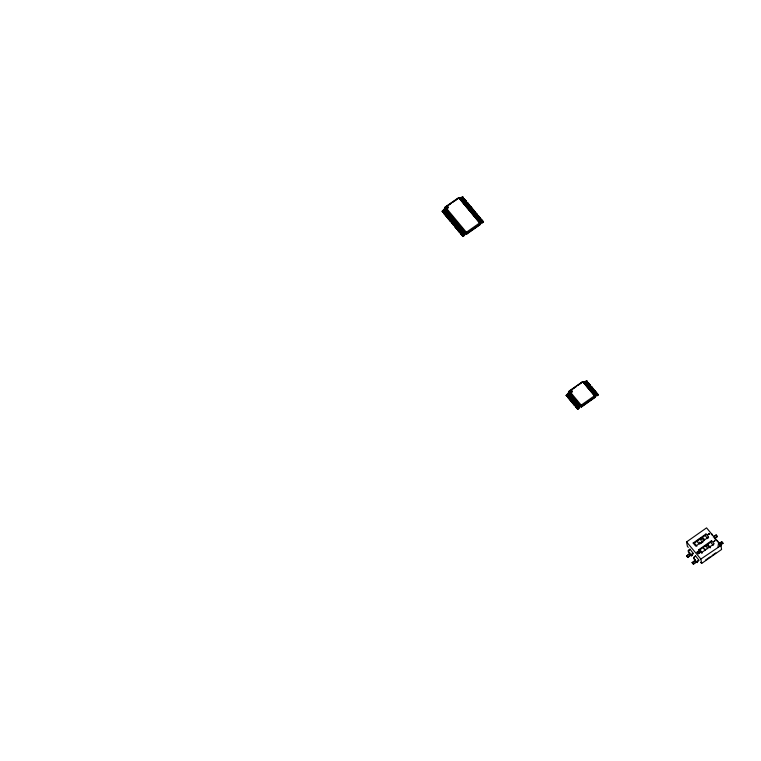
<?xml version="1.0" encoding="UTF-8"?>
<svg xmlns="http://www.w3.org/2000/svg" width="761" height="761" viewBox="0 0 761 761"><rect width="100%" height="100%" fill="white"/><g stroke="black" fill="none" stroke-linecap="round" stroke-linejoin="round"><path stroke-width="1.14" d="M448.467 207.515L448.077 206.83M571.492 390.888L571.302 391.658L572.243 391.791M571.264 391.363L571.635 391.963M572.5 391.259L572.262 391.877M701.908 541.889L701.775 540.852M707.483 548.605L706.959 547.397M699.245 542.184L699.663 543.43M704.819 548.9L705.238 550.146M699.635 552.743C697.228 555.463 698.921 550.707 699.578 552.981M708.377 534.736C707.055 534.945 709.633 533.88 709.052 533.423L708.025 534.555M718.631 542.422L720.895 545.456L717.918 547.549L718.631 542.422L706.56 527.877L686.584 541.899L687.364 546.265L688.286 547.378M699.901 538.874L699.778 539.273M705.476 545.589L705.352 545.989M688.705 550.631L689.086 550.117M699.435 553L699.311 552.419L698.531 552.686M697.437 552.733L698.189 551.392M708.805 533.87L709.366 533.861L708.567 533.918M454.783 222.868L455.63 221.403A1.332 0.504 -39.7 0 0 454.783 222.269L452.89 224.267L453.651 225.38L454.612 224.695A1.741 0.656 -39.7 0 0 455.497 223.724L456.343 222.26A1.332 0.504 -39.7 0 0 455.497 223.125L453.651 225.38M457.865 226.578L458.712 225.113A1.332 0.504 -39.7 0 0 457.865 225.979L455.972 227.977L456.724 229.09L457.694 228.405A1.741 0.656 -39.7 0 0 458.579 227.434L459.416 225.969A1.332 0.504 -39.7 0 0 458.579 226.835L456.724 229.09M460.947 230.288L461.784 228.823A1.332 0.504 -39.7 0 0 460.947 229.689L459.054 231.686L459.806 232.799L460.776 232.115A1.741 0.656 -39.7 0 0 461.661 231.144L462.498 229.679A1.332 0.504 -39.7 0 0 461.661 230.545L459.806 232.799M464.029 233.998L464.866 232.533A1.332 0.504 -39.7 0 0 464.029 233.399L462.127 235.396L462.888 236.509L463.849 235.824A1.741 0.656 -39.7 0 0 464.733 234.854L465.58 233.389A1.332 0.504 -39.7 0 0 464.733 234.255L462.888 236.509M575.754 403.14L576.591 401.675A1.332 0.504 -39.7 0 0 575.754 402.54L573.861 404.538L574.612 405.642L575.582 404.966A1.741 0.656 -39.7 0 0 576.457 403.996L577.304 402.531A1.332 0.504 -39.7 0 0 576.467 403.397L574.612 405.642M578.826 406.85L579.673 405.385A1.332 0.504 -39.7 0 0 578.836 406.25L576.933 408.248L577.694 409.351L578.655 408.676A1.741 0.656 -39.7 0 0 579.54 407.706L580.386 406.241A1.332 0.504 -39.7 0 0 579.54 407.106L577.694 409.351M705.114 535.516L706.008 534.003L708.577 537.095L707.682 538.607L705.114 535.516L694.327 543.088L693.147 543.021L695.716 546.113L708.577 537.095M698.722 549.737L699.892 549.803L710.688 542.232L711.583 540.719L714.141 543.811L701.29 552.828L698.722 549.737L711.583 540.719M445.975 211.006L446.393 210.274A1.332 0.504 -39.7 0 0 445.546 211.139L443.653 213.137L444.414 214.241L445.375 213.565A1.741 0.656 -39.7 0 0 446.26 212.595L447.107 211.13A1.332 0.504 -39.7 0 0 446.26 211.996L444.414 214.241M570.018 394.988L570.436 394.255A1.332 0.504 -39.7 0 0 569.589 395.121L567.696 397.118L568.457 398.222L569.418 397.546A1.741 0.656 -39.7 0 0 570.303 396.576L571.15 395.111A1.332 0.504 -39.7 0 0 570.303 395.977L568.457 398.222M694.403 557.1L693.842 558.603L696.191 561.875L693.395 564.167L696.505 561.941M448.4 207.572L447.43 207.82M571.311 391.221L572.282 390.964M704.429 540.624C704.581 534.193 692.805 541.432 699.768 543.858M698.16 552.905L698.16 553.675L699.159 553.428M689.837 553.637L686.612 555.996L687.82 557.452L691.131 554.959L691.083 554.198L687.82 557.452M463.069 231.201L462.488 232.143A1.741 0.656 -39.7 0 1 461.604 233.113L460.633 233.798L461.347 234.654L462.308 233.969A1.741 0.656 -39.7 0 0 463.192 232.999L464.039 231.534A1.332 0.504 -39.7 0 0 463.192 232.4L461.347 234.654M445.328 206.935L444.757 207.867L466.693 234.122L479.982 224.809L480.543 223.791L458.626 197.613L445.328 206.935L466.36 232.276L466.426 233.979L480.591 224.048L458.626 197.613M569.371 390.916L568.8 391.848L581.499 406.973L594.788 397.651L595.349 396.643L582.669 381.594L569.371 390.916L581.166 405.128L581.233 406.831L595.397 396.89L582.669 381.594M460.025 227.453L459.406 228.433A1.741 0.656 -39.7 0 1 458.522 229.403L457.561 230.088L458.265 230.944L459.235 230.26A1.741 0.656 -39.7 0 0 460.12 229.289L460.957 227.824A1.332 0.504 -39.7 0 0 460.12 228.69L458.265 230.944M577.999 403.92L577.295 404.995A1.741 0.656 -39.7 0 1 576.41 405.965L575.44 406.64L576.153 407.496L577.114 406.821A1.741 0.656 -39.7 0 0 577.999 405.851L578.845 404.386A1.332 0.504 -39.7 0 0 577.999 405.252L576.153 407.496M447.449 206.906L447.259 207.677M447.354 207.106L448.467 207.363M703.221 547.73L705.076 550.507M709.937 547.406L707.996 544.581L705.866 545.865M698.303 552.876L698.779 552.362M695.154 560.619L692.187 562.712L693.395 564.167M452.51 218.007L452.548 217.694A1.332 0.504 -39.7 0 0 451.711 218.559L449.818 220.557L450.569 221.67L451.539 220.985A1.741 0.656 -39.7 0 0 452.415 220.015L453.261 218.55A1.332 0.504 -39.7 0 0 452.424 219.415L450.569 221.67M463.335 230.954L463.325 230.678A1.332 0.504 -39.7 0 0 462.488 231.544L460.633 233.798M451.368 203.235L444.757 207.867L445.661 208.79M453.252 201.903L457.97 198.592M442.873 212.386L444.719 210.141A1.332 0.504 -39.7 0 1 445.565 209.275L444.719 210.74A1.741 0.656 -39.7 0 1 443.834 211.71L442.873 212.386L442.112 211.282L444.005 209.285A1.332 0.504 -39.7 0 1 444.852 208.419L444.015 209.884A1.741 0.656 -39.7 0 1 443.568 210.464M462.717 196.833L460.614 197.641A1.332 0.504 -39.7 0 0 459.682 198.022L459.387 198.507L460.795 198.107A1.741 0.656 -39.7 0 0 461.794 197.765C462.593 195.862 464.467 198.117 462.507 198.621A1.741 0.656 -39.7 0 1 461.508 198.963L460.101 199.363L460.386 198.878A1.332 0.504 -39.7 0 1 461.318 198.497L463.43 197.689M464.971 199.544L462.859 200.352A1.332 0.504 -39.7 0 0 461.927 200.733L461.642 201.218L463.049 200.818A1.741 0.656 -39.7 0 0 464.048 200.476L465.009 199.801L464.258 198.688L462.146 199.496A1.332 0.504 -39.7 0 0 461.214 199.877L460.928 200.362L461.546 199.972M443.701 213.384L444.662 212.709A1.741 0.656 -39.7 0 0 445.546 211.739M464.258 198.688L463.335 199.62A1.741 0.656 -39.7 0 1 463.049 199.772M445.956 216.105L447.801 213.851A1.332 0.504 -39.7 0 1 448.638 212.985L447.801 214.45A1.741 0.656 -39.7 0 1 446.916 215.42L445.956 216.105L445.195 214.992L447.088 212.994A1.332 0.504 -39.7 0 1 447.934 212.129L447.088 213.594A1.741 0.656 -39.7 0 1 446.564 214.25M465.799 200.543L463.687 201.351A1.332 0.504 -39.7 0 0 462.755 201.732L462.469 202.217L463.877 201.817A1.741 0.656 -39.7 0 0 464.876 201.475C465.675 199.572 467.549 201.836 465.589 202.331A1.741 0.656 -39.7 0 1 464.591 202.673L463.183 203.073L463.468 202.588A1.332 0.504 -39.7 0 1 464.4 202.207L466.503 201.399M445.242 215.249L446.203 214.564L446.916 215.42M449.523 214.231L449.475 213.984A1.332 0.504 -39.7 0 0 448.629 214.849L446.736 216.847L447.487 217.96L448.457 217.275A1.741 0.656 -39.7 0 0 449.342 216.305L450.179 214.84A1.332 0.504 -39.7 0 0 449.342 215.705L447.487 217.96M468.044 203.254L465.941 204.062A1.332 0.504 -39.7 0 0 465.009 204.443L464.724 204.928L466.132 204.528A1.741 0.656 -39.7 0 0 467.121 204.186L468.091 203.51L467.34 202.397L465.228 203.206A1.332 0.504 -39.7 0 0 464.296 203.587L464.01 204.072L464.581 203.701M446.783 217.104L447.744 216.419A1.741 0.656 -39.7 0 0 448.629 215.449M448.324 218.959L450.17 216.704A1.332 0.504 -39.7 0 1 451.007 215.839L450.17 217.304A1.741 0.656 -39.7 0 1 449.285 218.274L448.324 218.959L449.028 219.815L449.998 219.13A1.741 0.656 -39.7 0 0 450.883 218.16L451.72 216.695A1.332 0.504 -39.7 0 0 450.883 217.56L449.028 219.815M469.585 205.109L467.482 205.917A1.332 0.504 -39.7 0 0 466.55 206.298L466.265 206.783L467.663 206.383A1.741 0.656 -39.7 0 0 468.662 206.041L469.632 205.365L468.871 204.252L466.769 205.061A1.332 0.504 -39.7 0 0 465.837 205.441L465.551 205.927L466.959 205.527M467.958 205.185L468.871 204.252M471.126 206.963L469.014 207.772A1.332 0.504 -39.7 0 0 468.091 208.153L467.796 208.638L469.204 208.238A1.741 0.656 -39.7 0 0 470.203 207.896L471.173 207.22L470.412 206.107L468.31 206.916A1.332 0.504 -39.7 0 0 467.378 207.296L467.092 207.782L467.654 207.411M449.856 220.814L450.826 220.129A1.741 0.656 -39.7 0 0 451.663 219.235M451.397 222.669L453.252 220.414A1.332 0.504 -39.7 0 1 454.089 219.549L453.252 221.013A1.741 0.656 -39.7 0 1 452.367 221.984L451.397 222.669L452.11 223.525L453.071 222.84A1.741 0.656 -39.7 0 0 453.956 221.87L454.802 220.405A1.332 0.504 -39.7 0 0 453.956 221.27L452.11 223.525M472.667 208.818L470.555 209.627A1.332 0.504 -39.7 0 0 469.623 210.007L469.337 210.493L470.745 210.093A1.741 0.656 -39.7 0 0 471.744 209.751L472.714 209.075L471.953 207.962L469.851 208.771A1.332 0.504 -39.7 0 0 468.919 209.151L468.633 209.636L470.032 209.237M471.03 208.894L471.953 207.962M473.494 209.817L471.382 210.626A1.332 0.504 -39.7 0 0 470.46 211.006L470.165 211.491L471.573 211.092A1.741 0.656 -39.7 0 0 472.571 210.749C473.371 208.847 475.245 211.111 473.285 211.606A1.741 0.656 -39.7 0 1 472.286 211.948L470.878 212.348L471.164 211.862A1.332 0.504 -39.7 0 1 472.096 211.491L474.208 210.673M452.938 224.524L453.908 223.839A1.741 0.656 -39.7 0 0 454.688 223.03M455.192 227.235L457.038 224.98A1.332 0.504 -39.7 0 1 457.875 224.114L457.038 225.579A1.741 0.656 -39.7 0 1 456.153 226.55L455.192 227.235L454.431 226.122L456.324 224.124A1.332 0.504 -39.7 0 1 457.171 223.258L456.324 224.723A1.741 0.656 -39.7 0 1 455.535 225.617M475.739 212.528L473.637 213.337A1.332 0.504 -39.7 0 0 472.705 213.717L472.419 214.202L473.827 213.803A1.741 0.656 -39.7 0 0 474.826 213.461L475.787 212.785L475.035 211.672L472.923 212.481A1.332 0.504 -39.7 0 0 471.991 212.861L471.706 213.346L473.114 212.947M454.479 226.378L455.439 225.694L456.153 226.55M474.113 212.604L475.035 211.672M476.576 213.527L474.464 214.336A1.332 0.504 -39.7 0 0 473.532 214.716L473.247 215.201L474.655 214.802A1.741 0.656 -39.7 0 0 475.654 214.459C476.453 212.557 478.327 214.821 476.367 215.315A1.741 0.656 -39.7 0 1 475.368 215.658L473.96 216.057L474.246 215.572A1.332 0.504 -39.7 0 1 475.178 215.201L477.28 214.383M456.02 228.233L456.981 227.549A1.741 0.656 -39.7 0 0 457.761 226.74M460.3 227.216L460.243 226.968A1.332 0.504 -39.7 0 0 459.406 227.834L457.561 230.088M478.821 216.238L476.719 217.047A1.332 0.504 -39.7 0 0 475.787 217.427L475.501 217.912L476.909 217.513A1.741 0.656 -39.7 0 0 477.898 217.17L478.869 216.495L478.108 215.382L476.005 216.191A1.332 0.504 -39.7 0 0 475.073 216.571L474.788 217.056L475.254 216.733M476.814 216.514A1.741 0.656 -39.7 0 0 477.195 216.314L478.108 215.382M480.362 218.093L478.26 218.902A1.332 0.504 -39.7 0 0 477.328 219.282L477.033 219.767L478.441 219.368A1.741 0.656 -39.7 0 0 479.44 219.025L480.41 218.35L479.649 217.237L477.547 218.046A1.332 0.504 -39.7 0 0 476.614 218.426L476.329 218.911M459.092 231.943L460.063 231.258A1.741 0.656 -39.7 0 0 460.786 230.535M476.747 218.616L477.737 218.512A1.741 0.656 -39.7 0 0 478.736 218.169L479.649 217.237M481.903 219.948L479.791 220.757A1.332 0.504 -39.7 0 0 478.859 221.137L478.574 221.622L479.982 221.223A1.741 0.656 -39.7 0 0 480.981 220.88L481.951 220.205L481.19 219.092L479.088 219.9A1.332 0.504 -39.7 0 0 478.155 220.281L477.87 220.766L478.289 220.471M466.36 232.276L479.649 222.954L480.543 223.791L466.379 233.732M483.444 221.803L481.333 222.612A1.332 0.504 -39.7 0 0 480.4 222.992L480.115 223.477L481.523 223.078A1.741 0.656 -39.7 0 0 482.522 222.735L483.482 222.06L482.731 220.947L480.619 221.755A1.332 0.504 -39.7 0 0 479.696 222.136L479.401 222.621L480.809 222.222M462.174 235.653L463.145 234.968L463.849 235.824M482.731 220.947L481.808 221.879L482.522 222.735M572.576 389.194L576.353 386.55M578.236 385.218L582.916 381.661L568.752 391.592L581.499 406.973M566.203 395.511L568.048 393.266A1.332 0.504 -39.7 0 1 568.895 392.4L568.058 393.856A1.741 0.656 -39.7 0 1 567.173 394.835L566.203 395.511L566.916 396.367L567.877 395.691A1.741 0.656 -39.7 0 0 568.762 394.721L569.608 393.256A1.332 0.504 -39.7 0 0 568.762 394.122L566.916 396.367M587.473 381.67L585.361 382.479A1.332 0.504 -39.7 0 0 584.429 382.85L584.144 383.335L585.551 382.945A1.741 0.656 -39.7 0 0 586.55 382.593L587.511 381.917L586.76 380.814L584.657 381.622A1.332 0.504 -39.7 0 0 583.725 381.993L583.44 382.479L584.838 382.089M585.837 381.737L586.76 380.814M589.014 383.525L586.902 384.334A1.332 0.504 -39.7 0 0 585.97 384.705L585.685 385.19L587.092 384.8A1.741 0.656 -39.7 0 0 588.091 384.448L589.052 383.772L588.301 382.669L586.189 383.477A1.332 0.504 -39.7 0 0 585.257 383.848L584.971 384.334L585.59 383.953M586.588 383.925A1.741 0.656 -39.7 0 0 587.378 383.592L588.301 382.669M569.285 399.221L571.13 396.976A1.332 0.504 -39.7 0 1 571.977 396.11L571.13 397.575A1.741 0.656 -39.7 0 1 570.246 398.545L569.285 399.221L569.999 400.077L570.959 399.401A1.741 0.656 -39.7 0 0 571.844 398.431L572.681 396.966A1.332 0.504 -39.7 0 0 571.844 397.832L569.999 400.077M590.546 385.38L588.443 386.188A1.332 0.504 -39.7 0 0 587.511 386.559L587.226 387.045L588.634 386.655A1.741 0.656 -39.7 0 0 589.632 386.303L590.593 385.627L589.842 384.524L587.73 385.332A1.332 0.504 -39.7 0 0 586.798 385.703L586.512 386.188L587.92 385.798M588.919 385.447L589.842 384.524M570.779 400.828L572.672 398.831A1.332 0.504 -39.7 0 1 573.518 397.965L572.672 399.43A1.741 0.656 -39.7 0 1 571.787 400.4L572.5 401.256L571.53 401.932L570.779 400.828L571.53 401.932M591.383 386.379L589.271 387.187A1.332 0.504 -39.7 0 0 588.339 387.558L588.053 388.043L589.461 387.653A1.741 0.656 -39.7 0 0 590.46 387.301C591.259 385.408 593.133 387.663 591.164 388.158A1.741 0.656 -39.7 0 1 590.175 388.51L588.767 388.9L589.052 388.414A1.332 0.504 -39.7 0 1 589.984 388.043L592.087 387.235M571.492 401.684L573.385 399.687A1.332 0.504 -39.7 0 1 574.222 398.821L573.385 400.286A1.741 0.656 -39.7 0 1 572.5 401.256M572.367 402.93L574.213 400.686A1.332 0.504 -39.7 0 1 575.05 399.82L574.213 401.285A1.741 0.656 -39.7 0 1 573.328 402.255L572.367 402.93L573.071 403.787L574.041 403.111A1.741 0.656 -39.7 0 0 574.926 402.141L575.763 400.676A1.332 0.504 -39.7 0 0 574.926 401.542L573.071 403.787M593.628 389.09L591.525 389.898A1.332 0.504 -39.7 0 0 590.593 390.269L590.308 390.754L591.706 390.364A1.741 0.656 -39.7 0 0 592.705 390.012L593.675 389.337L592.914 388.234L590.812 389.042A1.332 0.504 -39.7 0 0 589.88 389.413L589.594 389.898L590.155 389.537M592.001 389.156L592.914 388.234M594.455 390.089L592.353 390.897A1.332 0.504 -39.7 0 0 591.421 391.278L591.135 391.753L592.543 391.363A1.741 0.656 -39.7 0 0 593.532 391.021C594.341 389.118 596.215 391.373 594.246 391.877A1.741 0.656 -39.7 0 1 593.247 392.219L591.839 392.609L592.134 392.124A1.332 0.504 -39.7 0 1 593.057 391.753L595.169 390.945M573.899 404.785L574.869 404.11A1.741 0.656 -39.7 0 0 575.706 403.216M578.189 403.768L578.132 403.53A1.332 0.504 -39.7 0 0 577.295 404.395L575.44 406.64M596.71 392.8L594.598 393.608A1.332 0.504 -39.7 0 0 593.666 393.989L593.38 394.464L594.788 394.074A1.741 0.656 -39.7 0 0 595.787 393.732L596.757 393.047L595.996 391.944L593.894 392.752A1.332 0.504 -39.7 0 0 592.962 393.133L592.676 393.608L593.19 393.266M595.996 391.944L595.073 392.876A1.741 0.656 -39.7 0 1 594.702 393.066M581.166 405.128L594.455 395.806L595.349 396.643L581.185 406.574M598.251 394.655L596.139 395.463A1.332 0.504 -39.7 0 0 595.207 395.844L594.921 396.319L596.329 395.929A1.741 0.656 -39.7 0 0 597.328 395.587L598.289 394.902L597.537 393.798L595.425 394.607A1.332 0.504 -39.7 0 0 594.503 394.988L594.208 395.463M576.981 408.495L577.951 407.82M594.579 395.206L595.616 395.073A1.741 0.656 -39.7 0 0 596.614 394.731L597.537 393.798M693.147 543.021L706.008 534.003M709.071 533.499L709.642 533.842M700.462 540.101L702.508 538.798L703.992 540.415M690.512 554.598L691.559 555.853L693.3 553.418L689.961 549.157L688.077 550.736L690.617 555.159M689.238 550.003L689.961 549.157M688.267 551.887L688.829 551.487M699.949 543.782L701.718 542.545M701.385 543.031L703.183 541.765M689.304 553.142L689.875 552.743M686.612 555.996L689.409 553.704M713.266 536.971L716.12 534.973L717.319 536.429L714.56 538.702M714.294 536.581L716.12 534.973M717.319 536.429L714.474 538.427L714.37 537.865L715.416 539.121L715.226 538.065L714.569 538.17M696.971 552.229L698.446 551.107L697.723 552.534L698.883 551.63L697.466 552.819M697.028 552.296L698.198 551.478M706.037 546.817L708.168 545.532L710.184 547.882M713.675 541.537L715.159 540.491L713.989 541.689M696.191 561.875L696.087 561.314L697.133 562.569L698.874 560.134L695.535 555.872L693.699 557.337L693.842 558.603M694.812 556.719L695.535 555.872M694.879 559.858L695.449 559.459M692.187 562.712L694.983 560.419M720.134 545.418L722.893 543.145L721.694 541.689L718.841 543.687L718.745 543.126M718.926 543.963L720.8 542.641M720.049 545.142L722.893 543.145M720.144 544.886L720.8 544.781L721.609 549.442L701.632 563.454L700.843 559.078L717.918 547.549M720.99 545.837L720.42 546.236L720.287 545.475M705.495 560.106L710.184 556.814M712.058 555.501L715.816 552.867M711.278 534.203L711.896 534.032L712.125 535.154M716.852 540.919L717.471 540.748L717.699 541.87M698.788 552.457L698.027 553.58M698.351 553.637L698.931 553.38M467.749 207.373L468.5 207.382M698.769 553.447L698.217 553.513M448.058 207.886L447.573 207.896M585.675 383.915L586.379 383.944M699.007 552.476L699.654 552.629M701.29 552.828L702.46 552.895L699.892 549.803M701.737 562.74L700.71 562.341L701.632 563.454M568.8 391.848L569.704 392.762M462.764 197.089L463.468 197.946M464.305 198.944L465.009 199.801M465.837 200.799L466.55 201.655M468.091 203.51L467.34 202.397M468.919 204.509L469.632 205.365M471.173 207.22L470.412 206.107M472.001 208.219L472.714 209.075M473.542 210.074L474.246 210.93M475.083 211.929L475.787 212.785M476.614 213.784L477.328 214.64M478.155 215.639L478.869 216.495M479.696 217.494L480.41 218.35M481.951 220.205L481.19 219.092M482.778 221.204L483.482 222.06M461.794 197.765L462.507 198.621M464.876 201.475L465.589 202.331M467.121 204.186L466.417 203.33A1.741 0.656 -39.7 0 1 465.951 203.567M470.203 207.896L469.489 207.04A1.741 0.656 -39.7 0 1 468.7 207.373M472.571 210.749L473.285 211.606M477.195 216.314L477.898 217.17M478.736 218.169L479.44 219.025M480.981 220.88L480.267 220.024A1.741 0.656 -39.7 0 1 479.63 220.319M466.693 234.122L444.709 207.61L458.921 197.936M716.168 535.268L717.376 536.724M722.95 543.44L721.694 541.689M586.807 381.061L587.511 381.917M588.348 382.916L589.052 383.772M589.88 384.771L590.593 385.627M591.421 386.626L592.134 387.482M592.962 388.481L593.675 389.337M594.503 390.336L595.216 391.192M596.044 392.191L596.757 393.047M597.585 394.046L598.289 394.902M587.378 383.592L588.091 384.448M590.46 387.301L591.164 388.158M593.532 391.021L594.246 391.877M596.614 394.731L597.328 395.587M443.13 210.854L443.834 211.71M444.662 212.709L445.375 213.565M447.744 216.419L448.457 217.275M450.826 220.129L451.539 220.985M453.908 223.839L454.612 224.695M456.981 227.549L457.694 228.405M460.063 231.258L460.776 232.115M461.604 233.113L462.308 233.969M442.112 211.282L442.826 212.138M443.653 213.137L444.367 213.993M445.195 214.992L445.908 215.848M446.736 216.847L447.449 217.703M448.277 218.702L448.98 219.558M449.818 220.557L450.522 221.413M451.349 222.412L452.063 223.268M452.89 224.267L453.604 225.123M454.431 226.122L455.145 226.978M455.972 227.977L456.686 228.833M457.513 229.832L458.227 230.688M459.054 231.686L459.758 232.543M460.586 233.541L461.299 234.398M462.127 235.396L462.84 236.252M710.688 542.232L713.257 545.323M694.327 543.088L696.886 546.179M569.418 397.546L568.705 396.69A1.741 0.656 -39.7 0 0 569.589 395.72M573.328 402.255L574.041 403.111M574.869 404.11L575.582 404.966M576.41 405.965L577.114 406.821M566.155 395.263L566.869 396.12M567.696 397.118L568.41 397.974M569.238 398.973L569.951 399.829M572.32 402.683L573.023 403.539M573.861 404.538L574.565 405.394M575.392 406.393L576.106 407.249M576.933 408.248L577.647 409.104M686.584 541.899L700.843 559.078M691.083 554.198L692.12 555.454M686.565 555.701L687.773 557.157M692.139 562.417L693.338 563.872M698.874 560.134L697.076 561.171L697.133 562.569M693.3 553.418L691.502 554.455L691.559 555.853M578.731 407.011A1.741 0.656 -39.7 0 1 578.303 407.506M463.801 234.321A1.741 0.656 -39.7 0 1 463.411 234.74"/></g></svg>
